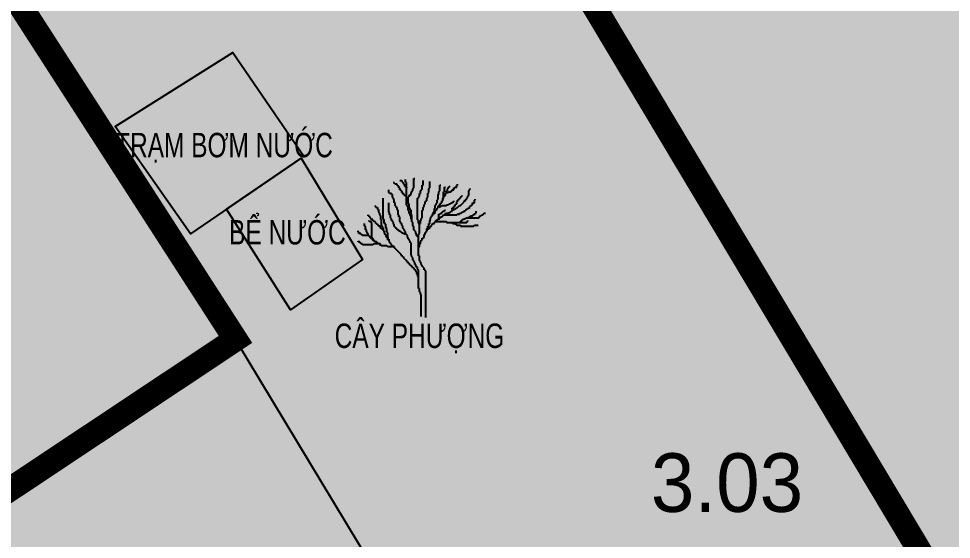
# Model space of a CAD drawing. Header units: millimetres. Extents: x 476643 to 477419, y 1110674 to 1111494.
# Drawn here: x 476995.13 to 477014.25, y 1111243.03 to 1111253.7 of the extents above; entities that cross this region are included whole.
import ezdxf

# ---------------------------------------------------------------- set-up
doc = ezdxf.new("R2010")
doc.units = ezdxf.units.MM
doc.header["$LTSCALE"] = 0.001
doc.header["$MEASUREMENT"] = 0
doc.layers.add('D-CONGTRINH', color=7, linetype='Continuous', lineweight=15)
doc.layers.add('HT_Text', color=7, linetype='Continuous', lineweight=15)
for name, color, linetype in [('H-Congtrinh', 40, 'Continuous'), ('HT_Cao do', 7, 'Continuous'), ('HT_Hang rao', 7, 'Continuous'), ('HT_nha', 6, 'Continuous'), ('HT_thuc vat', 3, 'Continuous'), ('Net manh', 252, 'Continuous'), ('QH-text', 7, 'Continuous')]:
    doc.layers.add(name, color=color, linetype=linetype)
doc.styles.add('DIM', font='VAVON.TTF')
doc.linetypes.add('FENCELINE2', pattern='A,0.25,-0.1,[132,ltypeshp.shx,S=0.1,R=0,X=-0.1,Y=0],-0.1,1', length=1.45)

# ---------------------------------------------------------------- blocks, each defined once
blk = doc.blocks.new('tree51')
for p, q in [((-1922, 9548), (-1988, 9548)), ((-1922, 9482), (-1922, 9548)), ((-1855, 9416), (-1922, 9482)), ((-1723, 9416), (-1855, 9416)), ((-1723, 9349), (-1723, 9416)), ((-1657, 9283), (-1723, 9349)), ((-1524, 9681), (-1392, 9681)), ((-1392, 9681), (-1392, 9615)), ((-1392, 9615), (-1325, 9548)), ((-1325, 9548), (-1325, 9482)), ((-1325, 9482), (-1259, 9482)), ((-1259, 9482), (-1259, 9416)), ((-1259, 9416), (-1193, 9416)), ((-1193, 9416), (-1193, 9283)), ((-1126, 9548), (-1126, 9747)), ((-1060, 9548), (-1126, 9548)), ((-1060, 7957), (-1060, 9548)), ((-530, 9814), (-464, 9814)), ((-530, 9150), (-530, 9814)), ((66, 9349), (133, 9349)), ((66, 9084), (66, 9349)), ((133, 9349), (133, 9681)), ((596, 9150), (596, 9615)), ((1325, 9349), (1392, 9349)), ((1325, 8952), (1325, 9349)), ((2518, 9349), (2584, 9349)), ((2518, 9217), (2518, 9349)), ((2584, 9349), (2584, 9416)), ((-2319, 8819), (-2319, 9018)), ((-2253, 8819), (-2319, 8819)), ((-2253, 8753), (-2253, 8819)), ((-2120, 8753), (-2253, 8753)), ((-2120, 8686), (-2120, 8753)), ((-2054, 8686), (-2120, 8686)), ((-2054, 8487), (-2054, 8686)), ((-1590, 9283), (-1657, 9283)), ((-1590, 9150), (-1590, 9283)), ((-1524, 9150), (-1590, 9150)), ((-1524, 9018), (-1524, 9150)), ((-1458, 9018), (-1524, 9018)), ((-1458, 8952), (-1458, 9018)), ((-1392, 8952), (-1458, 8952)), ((-1392, 8819), (-1392, 8952)), ((-1325, 8819), (-1392, 8819)), ((-1325, 8753), (-1325, 8819)), ((-1259, 8686), (-1325, 8753)), ((-1193, 8686), (-1259, 8686)), ((-1193, 9283), (-1126, 9283)), ((-1193, 8620), (-1193, 8686)), ((-1126, 9283), (-1126, 9217)), ((-1126, 9217), (-1060, 9217)), ((-1060, 9217), (-1060, 9150)), ((-861, 8554), (-795, 8686)), ((-795, 8686), (-729, 8686)), ((-729, 8819), (-663, 8819)), ((-729, 8686), (-729, 8819)), ((-663, 8952), (-596, 8952)), ((-663, 8819), (-663, 8952)), ((-596, 9084), (-530, 9150)), ((-596, 8952), (-596, 9084)), ((-133, 8753), (-66, 8753)), ((-133, 8554), (-133, 8753)), ((-66, 8952), (66, 9084)), ((-66, 8753), (-66, 8952)), ((464, 8753), (530, 8819)), ((464, 8487), (464, 8753)), ((530, 9084), (596, 9150)), ((530, 8819), (530, 9084)), ((1193, 8686), (1259, 8753)), ((1193, 8355), (1193, 8686)), ((1259, 8885), (1325, 8952)), ((1259, 8753), (1259, 8885)), ((1590, 8885), (1657, 8885)), ((1590, 8487), (1590, 8885)), ((1657, 9217), (1723, 9217)), ((1657, 8885), (1657, 9217)), ((1723, 8753), (1789, 8819)), ((1723, 8753), (1789, 8819)), ((1723, 8620), (1723, 8753)), ((1789, 8952), (1855, 8952)), ((1789, 8819), (1789, 8952)), ((1789, 8819), (1922, 8819)), ((1855, 9084), (1922, 9084)), ((1855, 8952), (1855, 9084)), ((1922, 9150), (2054, 9283)), ((1922, 9084), (1922, 9150)), ((1922, 8819), (1988, 8885)), ((1988, 8885), (2120, 8885)), ((2120, 8952), (2187, 8952)), ((2120, 8885), (2120, 8952)), ((2187, 8952), (2187, 9018)), ((2187, 9018), (2319, 9018)), ((2319, 9150), (2385, 9150)), ((2319, 9018), (2319, 9150)), ((2385, 9217), (2518, 9217)), ((2385, 9150), (2385, 9217)), ((3379, 8952), (3446, 9018)), ((3379, 8620), (3379, 8952)), ((3446, 9084), (3512, 9084)), ((3446, 9018), (3446, 9084)), ((-2717, 6962), (-2717, 8421)), ((-2319, 7426), (-2319, 8090)), ((-1988, 8421), (-2054, 8487)), ((-1988, 8355), (-1988, 8421)), ((-1922, 8288), (-1988, 8355)), ((-1922, 8090), (-1922, 8288)), ((-1855, 8090), (-1922, 8090)), ((-1855, 7891), (-1855, 8090)), ((-1060, 8554), (-1193, 8620)), ((-1060, 8487), (-1060, 8554)), ((-928, 8487), (-861, 8554)), ((-928, 8023), (-928, 8487)), ((-861, 8023), (-928, 8023)), ((-861, 7758), (-861, 8023)), ((-265, 8421), (-199, 8421)), ((-265, 6896), (-265, 8421)), ((-199, 8487), (-133, 8554)), ((-199, 8421), (-199, 8487)), ((199, 7957), (265, 8023)), ((265, 8156), (331, 8222)), ((265, 8023), (265, 8156)), ((331, 8222), (398, 8222)), ((398, 8421), (464, 8487)), ((398, 8222), (398, 8421)), ((1060, 8023), (1126, 8090)), ((1060, 7957), (1060, 8023)), ((1126, 8288), (1193, 8355)), ((1126, 8090), (1126, 8288)), ((1325, 8023), (1392, 8023)), ((1325, 7891), (1325, 8023)), ((1392, 8090), (1458, 8090)), ((1392, 8023), (1392, 8090)), ((1458, 8222), (1524, 8222)), ((1458, 8090), (1458, 8222)), ((1524, 8421), (1590, 8487)), ((1524, 8355), (1524, 8421)), ((1524, 8355), (1590, 8421)), ((1524, 8222), (1524, 8355)), ((1590, 8554), (1657, 8554)), ((1590, 8421), (1590, 8554)), ((1657, 8554), (1723, 8620)), ((1922, 7957), (1988, 8023)), ((1988, 8023), (2054, 8023)), ((2054, 8023), (2120, 8090)), ((2120, 8090), (2187, 8090)), ((2187, 8090), (2253, 8156)), ((2253, 8156), (2319, 8156)), ((2319, 8156), (2319, 8222)), ((2452, 8023), (2518, 8023)), ((2452, 7957), (2452, 8023)), ((2518, 8156), (2584, 8156)), ((2518, 8023), (2518, 8156)), ((2584, 8288), (2651, 8288)), ((2584, 8156), (2584, 8288)), ((2651, 8355), (2717, 8355)), ((2651, 8288), (2651, 8355)), ((2717, 8421), (2783, 8421)), ((2717, 8355), (2717, 8421)), ((2783, 8487), (2849, 8487)), ((2783, 8421), (2783, 8487)), ((2783, 7891), (3048, 8156)), ((2849, 8487), (2849, 8554)), ((2849, 8554), (2916, 8554)), ((2916, 8554), (2916, 8620)), ((3048, 8222), (3114, 8222)), ((3048, 8156), (3048, 8222)), ((3114, 8222), (3181, 8288)), ((3181, 8355), (3247, 8355)), ((3181, 8288), (3181, 8355)), ((3247, 8421), (3313, 8487)), ((3247, 8355), (3247, 8421)), ((3313, 8554), (3379, 8620)), ((3313, 8487), (3313, 8554)), ((3644, 8090), (3777, 8090)), ((3644, 7957), (3644, 8090)), ((3777, 8288), (3843, 8288)), ((3777, 8090), (3777, 8288)), ((3843, 8288), (3843, 8355)), ((-3313, 7891), (-3181, 7758)), ((-3181, 7758), (-3114, 7758)), ((-3114, 7758), (-3114, 7625)), ((-3114, 7625), (-3048, 7625)), ((-3048, 7625), (-3048, 7426)), ((-3048, 7426), (-2982, 7360)), ((-2982, 7360), (-2982, 7228)), ((-2253, 7360), (-2319, 7426)), ((-2253, 7228), (-2253, 7360)), ((-1789, 7824), (-1855, 7891)), ((-1789, 7758), (-1789, 7824)), ((-1723, 7758), (-1789, 7758)), ((-1723, 7625), (-1723, 7758)), ((-1657, 7559), (-1723, 7625)), ((-1657, 7228), (-1657, 7559)), ((-994, 7891), (-1060, 7957)), ((-994, 7824), (-994, 7891)), ((-928, 7758), (-994, 7824)), ((-928, 7625), (-928, 7758)), ((-861, 7493), (-928, 7625)), ((-795, 7692), (-861, 7758)), ((-861, 7360), (-861, 7493)), ((-795, 7294), (-861, 7360)), ((-795, 7625), (-795, 7692)), ((-729, 7559), (-795, 7625)), ((-729, 7294), (-729, 7559)), ((66, 7559), (133, 7559)), ((66, 7029), (66, 7559)), ((133, 7758), (199, 7824)), ((133, 7559), (133, 7758)), ((199, 7824), (199, 7957)), ((795, 7294), (928, 7360)), ((795, 7228), (861, 7360)), ((861, 7426), (928, 7493)), ((861, 7360), (861, 7426)), ((928, 7692), (994, 7692)), ((928, 7493), (928, 7692)), ((928, 7360), (994, 7426)), ((994, 7891), (1060, 7957)), ((994, 7692), (994, 7891)), ((994, 7493), (1060, 7559)), ((994, 7426), (994, 7493)), ((1060, 7625), (1126, 7625)), ((1060, 7559), (1060, 7625)), ((1126, 7692), (1193, 7758)), ((1126, 7625), (1126, 7692)), ((1193, 7824), (1259, 7891)), ((1193, 7758), (1193, 7824)), ((1259, 7891), (1325, 7891)), ((1259, 7758), (1325, 7824)), ((1325, 7824), (1392, 7824)), ((1325, 7294), (1392, 7360)), ((1392, 7824), (1458, 7891)), ((1392, 7360), (1458, 7360)), ((1458, 7891), (1789, 7891)), ((1458, 7426), (1524, 7426)), ((1458, 7360), (1458, 7426)), ((1524, 7426), (1524, 7493)), ((1524, 7493), (1657, 7493)), ((1657, 7559), (1723, 7559)), ((1657, 7493), (1657, 7559)), ((1657, 7228), (1789, 7360)), ((1789, 7957), (1922, 7957)), ((1789, 7891), (1789, 7957)), ((1789, 7360), (1922, 7360)), ((1922, 7360), (2054, 7426)), ((2054, 7426), (2120, 7493)), ((2120, 7493), (2187, 7493)), ((2187, 7692), (2253, 7758)), ((2187, 7625), (2187, 7692)), ((2187, 7493), (2253, 7625)), ((2253, 7758), (2319, 7758)), ((2253, 7625), (2319, 7625)), ((2319, 7824), (2385, 7824)), ((2319, 7758), (2319, 7824)), ((2319, 7625), (2452, 7692)), ((2385, 7957), (2452, 7957)), ((2385, 7824), (2385, 7957)), ((2452, 7692), (2518, 7758)), ((2518, 7758), (2584, 7758)), ((2584, 7758), (2717, 7891)), ((2717, 7891), (2783, 7891)), ((2717, 7360), (2849, 7360)), ((2717, 7294), (2717, 7360)), ((2849, 7360), (2916, 7426)), ((2916, 7426), (3048, 7493)), ((3048, 7493), (3114, 7493)), ((3114, 7559), (3181, 7559)), ((3114, 7493), (3114, 7559)), ((3181, 7559), (3313, 7692)), ((3313, 7692), (3446, 7758)), ((3446, 7824), (3512, 7824)), ((3446, 7758), (3446, 7824)), ((3512, 7824), (3512, 7891)), ((3512, 7891), (3578, 7891)), ((3578, 7891), (3644, 7957)), ((3843, 7360), (3910, 7360)), ((3843, 7294), (3843, 7360)), ((3910, 7360), (3910, 7493)), ((4440, 7360), (4572, 7360)), ((4440, 7294), (4440, 7360)), ((-3777, 7161), (-3777, 7228)), ((-3711, 7161), (-3777, 7161)), ((-3711, 7095), (-3711, 7161)), ((-3644, 7095), (-3711, 7095)), ((-3711, 6763), (-3711, 6830)), ((-3578, 6763), (-3711, 6763)), ((-3644, 7029), (-3644, 7095)), ((-3578, 6962), (-3644, 7029)), ((-3578, 6896), (-3578, 6962)), ((-3446, 6896), (-3578, 6896)), ((-3578, 6697), (-3578, 6763)), ((-3512, 6631), (-3578, 6697)), ((-3446, 6830), (-3446, 6896)), ((-3379, 6763), (-3446, 6830)), ((-3313, 6763), (-3379, 6763)), ((-3247, 6697), (-3313, 6763)), ((-3247, 6631), (-3247, 6697)), ((-2982, 7228), (-2916, 7161)), ((-2916, 7161), (-2916, 6896)), ((-2916, 6896), (-2849, 6896)), ((-2849, 6896), (-2849, 6498)), ((-2651, 6896), (-2717, 6962)), ((-2651, 6697), (-2651, 6896)), ((-2584, 6564), (-2651, 6697)), ((-2187, 7228), (-2253, 7228)), ((-2187, 7029), (-2187, 7228)), ((-2120, 6962), (-2187, 7029)), ((-2120, 6830), (-2120, 6962)), ((-2054, 6830), (-2120, 6830)), ((-2054, 6763), (-2054, 6830)), ((-1988, 6697), (-2054, 6763)), ((-1988, 6564), (-1988, 6697)), ((-1590, 7228), (-1657, 7228)), ((-1590, 7095), (-1590, 7228)), ((-1524, 7095), (-1590, 7095)), ((-1524, 6763), (-1524, 7095)), ((-1458, 6697), (-1524, 6763)), ((-1458, 6631), (-1458, 6697)), ((-795, 7228), (-795, 7294)), ((-729, 7095), (-795, 7228)), ((-663, 7228), (-729, 7294)), ((-729, 6962), (-729, 7095)), ((-663, 6896), (-729, 6962)), ((-663, 6763), (-663, 7228)), ((-663, 6763), (-663, 6896)), ((-596, 6697), (-663, 6763)), ((-596, 6498), (-596, 6697)), ((-199, 6830), (-265, 6896)), ((-199, 6697), (-199, 6830)), ((-133, 6564), (-199, 6697)), ((-66, 6830), (0, 6896)), ((-66, 6631), (-66, 6830)), ((0, 6962), (66, 7029)), ((0, 6896), (0, 6962)), ((596, 6830), (663, 6896)), ((596, 6631), (596, 6830)), ((663, 7029), (729, 7095)), ((663, 6896), (663, 7029)), ((729, 7161), (795, 7161)), ((729, 7095), (729, 7161)), ((795, 7228), (795, 7294)), ((795, 7161), (795, 7228)), ((928, 6697), (1126, 6896)), ((928, 6763), (1789, 6763)), ((928, 6631), (928, 6697)), ((1126, 6896), (1193, 6896)), ((1193, 6962), (1325, 6962)), ((1193, 6896), (1193, 6962)), ((1259, 7294), (1325, 7294)), ((1259, 6962), (1259, 7294)), ((1325, 7029), (1392, 7095)), ((1325, 6962), (1325, 7029)), ((1392, 7095), (1458, 7095)), ((1458, 7095), (1590, 7228)), ((1590, 7228), (1657, 7228)), ((1590, 7228), (2518, 7228)), ((1789, 6763), (1789, 6697)), ((1789, 6697), (3247, 6697)), ((2187, 6697), (2253, 6631)), ((2518, 7294), (2717, 7294)), ((2518, 7228), (2518, 7294)), ((2717, 6697), (2783, 6763)), ((2783, 6763), (2849, 6763)), ((2849, 6763), (2849, 6830)), ((2849, 6830), (2916, 6830)), ((2916, 6896), (2982, 6896)), ((2916, 6830), (2916, 6896)), ((2982, 6896), (3048, 6962)), ((3048, 6962), (3114, 6962)), ((3114, 6962), (3181, 7029)), ((3181, 7029), (3379, 7029)), ((3247, 6763), (3313, 6763)), ((3247, 6697), (3247, 6763)), ((3313, 7029), (4108, 7029)), ((3313, 6763), (3313, 6830)), ((3379, 7095), (3512, 7095)), ((3379, 7029), (3379, 7095)), ((3512, 7095), (3512, 7161)), ((3512, 7161), (3644, 7161)), ((3644, 7161), (3777, 7294)), ((3777, 7294), (3843, 7294)), ((4108, 7095), (4175, 7161)), ((4108, 7029), (4108, 7095)), ((4175, 7161), (4241, 7161)), ((4241, 7161), (4307, 7228)), ((4307, 7228), (4373, 7228)), ((4373, 7294), (4440, 7294)), ((4373, 7228), (4373, 7294)), ((-4506, 6034), (-4506, 6100)), ((-4440, 5968), (-4506, 6034)), ((-4042, 6432), (-4042, 6631)), ((-3976, 6432), (-4042, 6432)), ((-3976, 6167), (-3976, 6432)), ((-3910, 6167), (-3976, 6167)), ((-3910, 6034), (-3910, 6167)), ((-3843, 5968), (-3910, 6034)), ((-3512, 5570), (-3512, 6631)), ((-3181, 6631), (-3247, 6631)), ((-3048, 6498), (-3181, 6631)), ((-3048, 6432), (-3048, 6498)), ((-2916, 6432), (-3048, 6432)), ((-2916, 6299), (-2916, 6432)), ((-2849, 6299), (-2916, 6299)), ((-2849, 6498), (-2783, 6432)), ((-2849, 6233), (-2849, 6299)), ((-2783, 6233), (-2849, 6233)), ((-2783, 6432), (-2783, 6366)), ((-2783, 6366), (-2717, 6299)), ((-2717, 6167), (-2783, 6233)), ((-2717, 6299), (-2717, 6100)), ((-2717, 6100), (-2651, 6100)), ((-2651, 6100), (-2651, 5968)), ((-2518, 6564), (-2584, 6564)), ((-2518, 6366), (-2518, 6564)), ((-2452, 6233), (-2518, 6366)), ((-2452, 6034), (-2452, 6233)), ((-2385, 5968), (-2452, 6034)), ((-1922, 6564), (-1988, 6564)), ((-1922, 6432), (-1922, 6564)), ((-1789, 6299), (-1922, 6432)), ((-1789, 6233), (-1789, 6299)), ((-1723, 6233), (-1789, 6233)), ((-1723, 6167), (-1723, 6233)), ((-1657, 6167), (-1723, 6167)), ((-1590, 6100), (-1657, 6167)), ((-1458, 6034), (-1590, 6100)), ((-1392, 6631), (-1458, 6631)), ((-1392, 5968), (-1458, 6034)), ((-1392, 6498), (-1392, 6631)), ((-1325, 6432), (-1392, 6498)), ((-1325, 6299), (-1325, 6432)), ((-1193, 6167), (-1325, 6299)), ((-1193, 6100), (-1193, 6167)), ((-1126, 6034), (-1193, 6100)), ((-1126, 5901), (-1126, 6034)), ((-530, 6366), (-596, 6498)), ((-530, 6167), (-530, 6366)), ((-398, 6034), (-530, 6167)), ((-398, 5901), (-398, 6034)), ((-133, 6564), (-66, 6631)), ((-133, 5901), (-133, 6564)), ((265, 5968), (398, 6100)), ((398, 6233), (464, 6299)), ((398, 6100), (398, 6233)), ((398, 6167), (464, 6167)), ((464, 6432), (530, 6432)), ((464, 6299), (464, 6432)), ((464, 6233), (530, 6233)), ((464, 6167), (464, 6233)), ((530, 6631), (596, 6631)), ((530, 6432), (530, 6631)), ((530, 6233), (596, 6299)), ((596, 6366), (663, 6366)), ((596, 6299), (596, 6366)), ((663, 6432), (729, 6432)), ((663, 6366), (663, 6432)), ((729, 6498), (795, 6564)), ((729, 6432), (729, 6498)), ((795, 6631), (928, 6631)), ((795, 6564), (795, 6631)), ((2253, 6631), (2385, 6631)), ((2385, 6631), (2518, 6498)), ((2518, 6498), (2783, 6498)), ((2783, 6498), (2783, 6432)), ((2783, 6432), (3711, 6432)), ((3711, 6432), (3777, 6498)), ((3777, 6498), (4042, 6498)), ((-4506, 5305), (-4506, 5371)), ((-4440, 5901), (-4440, 5968)), ((-4307, 5901), (-4440, 5901)), ((-4307, 5835), (-4307, 5901)), ((-4241, 5835), (-4307, 5835)), ((-4175, 5769), (-4241, 5835)), ((-3711, 5769), (-4175, 5769)), ((-3843, 5901), (-3843, 5968)), ((-3777, 5901), (-3843, 5901)), ((-3777, 5769), (-3777, 5901)), ((-3711, 5702), (-3777, 5769)), ((-3711, 5702), (-3711, 5769)), ((-3644, 5702), (-3711, 5702)), ((-3644, 5636), (-3644, 5702)), ((-3512, 5504), (-3644, 5636)), ((-3446, 5570), (-3512, 5570)), ((-3446, 5504), (-3512, 5504)), ((-3379, 5437), (-3446, 5570)), ((-3446, 5437), (-3446, 5504)), ((-3379, 5371), (-3446, 5437)), ((-3313, 5371), (-3379, 5371)), ((-3247, 5305), (-3313, 5371)), ((-2651, 5968), (-2584, 5835)), ((-2584, 5835), (-2518, 5835)), ((-2518, 5835), (-2518, 5702)), ((-2518, 5702), (-2452, 5636)), ((-2452, 5636), (-2385, 5636)), ((-2385, 5437), (-2385, 5968)), ((-2385, 5636), (-2385, 5504)), ((-2385, 5504), (-2319, 5504)), ((-2319, 5504), (-2319, 5371)), ((-2319, 5371), (-2253, 5305)), ((-1126, 5835), (-1392, 5968)), ((-994, 5769), (-1126, 5901)), ((-994, 5636), (-994, 5769)), ((-928, 5636), (-994, 5636)), ((-928, 5504), (-928, 5636)), ((-861, 5504), (-928, 5504)), ((-861, 5437), (-861, 5504)), ((-795, 5371), (-861, 5437)), ((-795, 5238), (-795, 5371)), ((-331, 5835), (-398, 5901)), ((-331, 5769), (-331, 5835)), ((-199, 5636), (-331, 5769)), ((-199, 5835), (-133, 5901)), ((-199, 5437), (-199, 5835)), ((-199, 4310), (-199, 5636)), ((-66, 5305), (0, 5371)), ((0, 5437), (66, 5437)), ((0, 5371), (0, 5437)), ((66, 5570), (133, 5570)), ((66, 5437), (66, 5570)), ((133, 5636), (199, 5636)), ((133, 5570), (133, 5636)), ((199, 5835), (265, 5835)), ((199, 5636), (199, 5835)), ((265, 5835), (265, 5968)), ((-4373, 5305), (-4506, 5305)), ((-4373, 5238), (-4373, 5305)), ((-4307, 5238), (-4373, 5238)), ((-4307, 5172), (-4307, 5238)), ((-4175, 5172), (-4307, 5172)), ((-4175, 5106), (-4175, 5172)), ((-3446, 5106), (-4175, 5106)), ((-3379, 5172), (-3446, 5106)), ((-2916, 5172), (-3379, 5172)), ((-3181, 5305), (-3247, 5305)), ((-3048, 5172), (-3181, 5305)), ((-2916, 5172), (-3048, 5172)), ((-2916, 5039), (-2916, 5172)), ((-2916, 5106), (-2916, 5172)), ((-2849, 5106), (-2916, 5106)), ((-2849, 5039), (-2849, 5106)), ((-2452, 5039), (-2849, 5039)), ((-2385, 4973), (-2452, 5039)), ((-1922, 4973), (-2385, 4973)), ((-2253, 5305), (-2253, 5238)), ((-2253, 5238), (-2187, 5238)), ((-2187, 5238), (-2187, 5172)), ((-2187, 5172), (-2054, 5039)), ((-2054, 5039), (-1988, 5039)), ((-1988, 5039), (-1988, 4973)), ((-1988, 4973), (-1922, 4973)), ((-1922, 4973), (-1922, 4907)), ((-1922, 4907), (-1458, 4443)), ((-729, 5238), (-795, 5238)), ((-729, 4376), (-729, 5238)), ((-199, 4907), (-133, 4973)), ((-133, 5172), (-66, 5172)), ((-133, 4973), (-133, 5172)), ((-66, 5172), (-66, 5305)), ((-1458, 4443), (-1458, 4376)), ((-1458, 4376), (-1392, 4376)), ((-1392, 4376), (-1392, 4310)), ((-1392, 4310), (-1325, 4244)), ((-1325, 4244), (-1259, 4244)), ((-1259, 4244), (-1259, 4177)), ((-1259, 4177), (-1060, 3978)), ((-663, 4310), (-729, 4376)), ((-663, 4244), (-663, 4310)), ((-596, 4177), (-663, 4244)), ((-596, 4045), (-596, 4177)), ((-530, 3978), (-596, 4045)), ((-133, 4310), (-199, 4310)), ((-133, 3978), (-133, 4310)), ((-1060, 3978), (-1060, 3912)), ((-1060, 3912), (-994, 3912)), ((-994, 3912), (-994, 3846)), ((-994, 3846), (-928, 3846)), ((-928, 3846), (-861, 3780)), ((-861, 3780), (-861, 3713)), ((-861, 3713), (-795, 3713)), ((-795, 3713), (-795, 3647)), ((-795, 3647), (-729, 3647)), ((-729, 3647), (-729, 3581)), ((-729, 3581), (-663, 3581)), ((-663, 3581), (-663, 3514)), ((-663, 3514), (-596, 3514)), ((-596, 3514), (-530, 3448)), ((-530, 3912), (-530, 3978)), ((-464, 3846), (-530, 3912)), ((-530, 3448), (-530, 3382)), ((-530, 3382), (-464, 3382)), ((-464, 3713), (-464, 3846)), ((-398, 3713), (-464, 3713)), ((-464, 3382), (-464, 3315)), ((-398, 3581), (-398, 3713)), ((-331, 3514), (-398, 3581)), ((-265, 3514), (-331, 3514)), ((-265, 3382), (-265, 3514)), ((-199, 3315), (-265, 3382)), ((-66, 3912), (-133, 3978)), ((-66, 3846), (-66, 3912)), ((0, 3780), (-66, 3846)), ((0, 3713), (0, 3780)), ((66, 3647), (0, 3713)), ((66, 3581), (66, 3647)), ((199, 3448), (66, 3581)), ((199, 3315), (199, 3448)), ((-464, 3315), (-398, 3249)), ((-398, 3249), (-398, 3183)), ((-398, 3183), (-331, 3183)), ((-331, 3183), (-331, 3050)), ((-331, 3050), (-265, 3050)), ((-265, 3050), (-265, 2851)), ((-265, 2851), (-199, 2851)), ((-199, 1989), (-199, 3315)), ((265, 3315), (199, 3315)), ((265, 3249), (265, 3315)), ((331, 3249), (265, 3249)), ((331, -66), (331, 3249)), ((-133, 1989), (-199, 1989)), ((-133, 1790), (-133, 1989)), ((-66, 1724), (-133, 1790)), ((-66, 1591), (-66, 1724)), ((0, 1525), (-66, 1591)), ((0, 0), (0, 1525))]:
    blk.add_line(p, q)
blk = doc.blocks.new('fff')
for points in [[(477000.919, 1111250.844), (477000.919, 1111250.844), (477002.182, 1111248.767), (477000.706, 1111247.735), (476999.39, 1111249.797), (477000.919, 1111250.844)], [(477006.4, 1111235.82), (476999.575, 1111247.131)]]:
    blk.add_lwpolyline(points)
at = {"layer": 'HT_Hang rao', "linetype": 'FENCELINE2'}
blk.add_lwpolyline([(476992.124, 1111278.699), (476992.124, 1111278.699), (476992.124, 1111278.699), (476992.124, 1111278.699), (477030.416, 1111301.506), (477048.654, 1111271.234), (477111.294, 1111174.625), (477088.431, 1111161.209), (477069.283, 1111149.721), (476992.124, 1111278.699)], dxfattribs=at)
at = {"layer": 'HT_nha', "linetype": 'Continuous', "ltscale": 0.7}
for points in [[(476955.106, 1111217.573), (476999.575, 1111247.131), (476983.896, 1111271.424), (476980.523, 1111269.215), (476978.595, 1111269.735), (476976.71, 1111267.87), (476975.273, 1111270.229), (476971.552, 1111267.884), (476972.571, 1111266.195), (476965.547, 1111261.933), (476967.082, 1111259.445), (476960.163, 1111255.394), (476960.999, 1111254.043), (476951.132, 1111248.117), (476950.132, 1111249.745), (476946.418, 1111247.304), (476947.452, 1111245.566), (476943.904, 1111243.751), (476945.02, 1111241.915), (476941.425, 1111240.144), (476955.106, 1111217.573)], [(477000.919, 1111250.844), (476998.654, 1111249.292), (476997.107, 1111251.492), (476999.524, 1111253.009), (477000.979, 1111250.885)]]:
    blk.add_lwpolyline(points, dxfattribs=at)
at = {"layer": 'HT_thuc vat', "xscale": 0.0002879999810829759, "yscale": 0.0002880000974982977, "zscale": 0.000288}
blk.add_blockref('tree51', (477003.385, 1111247.598), dxfattribs=at)
at = {"layer": 'HT_Cao do', "color": 0}
blk.add_text('3.03', height=1.2, dxfattribs=at).set_placement((477008.092, 1111243.597))
at = {"layer": 'HT_Text', "color": 9, "style": 'DIM', "width": 0.75}
for s, p in [('TRAÏM BÔM NÖÔÙC', (476997.107, 1111250.862)), ('BEÅ NÖÔÙC', (476999.445, 1111249.075)), ('CAÂY PHÖÔÏNG', (477001.609, 1111246.955))]:
    blk.add_text(s, height=0.5, dxfattribs=at).set_placement(p)

msp = doc.modelspace()

# ---------------------------------------------------------------- hatches: boundary and pattern name
at = {"layer": 'H-Congtrinh', "linetype": 'Continuous'}
h = msp.add_hatch(color=256, dxfattribs=at)
h.dxf.hatch_style = 1
h.paths.add_polyline_path([(476983.896, 1111271.424), (476999.575, 1111247.131), (476955.106, 1111217.573), (476941.425, 1111240.144), (476945.02, 1111241.915), (476943.904, 1111243.751), (476947.452, 1111245.566), (476946.418, 1111247.304), (476950.132, 1111249.745), (476951.132, 1111248.117), (476960.999, 1111254.043), (476960.163, 1111255.394), (476967.082, 1111259.445), (476965.565, 1111261.944), (476972.571, 1111266.195), (476971.552, 1111267.884), (476975.273, 1111270.229), (476976.71, 1111267.87), (476978.595, 1111269.735), (476980.523, 1111269.215)])
at = {"layer": 'Net manh', "lineweight": 35}
h = msp.add_hatch(dxfattribs=at)
h.set_pattern_fill('AR-CONC', color=256, scale=0.5, style=0)
h.set_pattern_definition([(50, (0, 0), (3.586300913, -0.313760675), [0.375, -4.125]), (355, (0, 0), (-0.693756668, 3.760960669), [0.3, -3.3]), (100.4514, (0.299, -0.026), (2.892546909, 3.44719771), [0.31870095, -3.50571056]), (46.1842, (0, 1), (5.336205243, -0.827595072), [0.5625, -6.1875]), (96.6356, (0.4447, 0.931), (4.673313528, 4.870589355), [0.47805144, -5.258565]), (351.1842, (0, 1), (4.673309726, 4.870593005), [0.45, -4.95]), (21, (0.5, 0.75), (2.9845352606, -2.013094453), [0.375, -4.125]), (326, (0.5, 0.75), (1.21657666, 3.625750225), [0.3, -3.3]), (71.4514, (0.7487, 0.5822), (4.201113143, 1.612652484), [0.31870095, -3.50571056]), (37.5, (0, 0), (0.0607992766, 1.6644692692), [0, -3.26, 0, -3.35, 0, -3.3125]), (7.5, (0, 0), (1.3153476872, 1.9720585594), [0, -1.91, 0, -3.185, 0, -1.2625]), (327.5, (-1.115, 0), (2.6691121809, -0.1127743587), [0, -1.25, 0, -3.9, 0, -5.175]), (317.5, (-1.615, 0), (2.9159308467, 0.5005249117), [0, -1.625, 0, -2.59, 0, -3.675])])
h.paths.add_polyline_path([(476992.124, 1111278.699), (477030.416, 1111301.506), (477049.428, 1111271.681), (477053.951, 1111274.29), (477054.992, 1111272.673), (477057.771, 1111274.326), (477036.944, 1111305.551), (477036.787, 1111305.457), (477040.971, 1111298.871), (477035.033, 1111295.304), (477030.85, 1111301.89), (477036.944, 1111305.551), (477031.459, 1111313.773), (477024.262, 1111315.601), (476982.928, 1111293.811), (476991.518, 1111278.36), (476987.338, 1111273.544), (476978.054, 1111289.963), (476976.524, 1111292.385), (476968.713, 1111281.131), (476975.273, 1111270.229), (476976.71, 1111267.87), (476978.595, 1111269.735), (476980.523, 1111269.215), (476983.896, 1111271.424), (476999.575, 1111247.131), (476955.106, 1111217.573), (476941.425, 1111240.144), (476945.02, 1111241.915), (476943.904, 1111243.751), (476947.452, 1111245.566), (476946.418, 1111247.304), (476950.132, 1111249.745), (476951.132, 1111248.117), (476960.999, 1111254.043), (476960.163, 1111255.394), (476967.082, 1111259.445), (476965.565, 1111261.944), (476972.571, 1111266.195), (476971.552, 1111267.884), (476965.995, 1111277.215), (476937.411, 1111236.034, 0.042237), (476936.615, 1111234.594), (476939.331, 1111230.096), (476935.975, 1111226.581), (476935.91, 1111223.889), (476936.44, 1111219.943), (476940.289, 1111220.927), (476940.476, 1111217.466), (476946.816, 1111207.727), (476943.429, 1111205.786), (476944.76, 1111203.449), (476948.146, 1111205.519), (476954.952, 1111194.108), (476951.34, 1111191.988), (476952.896, 1111189.281), (476956.526, 1111191.457), (476959.071, 1111187.04), (476955.409, 1111184.91), (476956.757, 1111182.565), (476959.909, 1111184.44), (476963.276, 1111178.778), (476967.426, 1111176.057), (476972.193, 1111176.752), (476973.378, 1111174.796), (476966.138, 1111170.996), (476963.304, 1111171.475), (476985.034, 1111134.164), (476993.658, 1111138.634), (476996.772, 1111140.45), (476989.55, 1111152.746), (476986.706, 1111151.103), (476982.753, 1111157.946), (476985.535, 1111159.58), (476978.307, 1111171.886), (477011.573, 1111191.351), (477017.675, 1111195.159), (477016.782, 1111196.657), (477025.454, 1111202.012), (477045.991, 1111167.578), (477037.32, 1111162.222), (477042.691, 1111165.304), (477046.126, 1111167.353), (477050.222, 1111160.554), (477046.796, 1111158.49), (477044.239, 1111162.735), (477038.958, 1111159.477), (477037.32, 1111162.222), (477036.435, 1111163.706), (477031.893, 1111161.048), (477046.205, 1111137.419), (477059.433, 1111144.807), (477069.02, 1111150.161)])
h.paths.add_polyline_path([(477023.522, 1111207.287), (477013.619, 1111201.344), (477012.157, 1111203.781), (477006.064, 1111213.969), (476996.574, 1111229.839), (477008.107, 1111236.77), (477018.696, 1111219.063), (477017.046, 1111218.077)], flags=16)
h.paths.add_polyline_path([(477010.649, 1111205.48), (476975.112, 1111184.156), (476960.638, 1111208.095), (476996.183, 1111229.586), (477010.643, 1111205.49)], flags=16)
h.paths.add_polyline_path([(476994.284, 1111230.324), (476987.424, 1111226.176), (476985.722, 1111229.145), (476992.582, 1111233.293)], flags=16)
h.paths.add_polyline_path([(476992.074, 1111234.157), (476985.215, 1111229.991), (476983.457, 1111233.048), (476990.321, 1111237.184)], flags=16)
h.paths.add_polyline_path([(476981.572, 1111222.541), (476978.586, 1111220.813), (476977.747, 1111222.17, 0.295539), (476978.398, 1111224.734), (476979.786, 1111225.556)], flags=16)
h.paths.add_polyline_path([(476977.709, 1111220.277), (476974.711, 1111218.414), (476972.94, 1111221.493), (476974.32, 1111222.287, 0.295318), (476976.887, 1111221.654)], flags=16)
h.paths.add_polyline_path([(476979.256, 1111226.452), (476977.862, 1111225.626, 0.280277), (476975.422, 1111226.294), (476974.568, 1111227.656), (476977.467, 1111229.474)], flags=16)
h.paths.add_polyline_path([(476973.79, 1111223.164), (476972.419, 1111222.291), (476970.601, 1111225.131), (476973.701, 1111227.112), (476974.481, 1111225.779, 0.30333)], flags=16)
h.paths.add_polyline_path([(476968.769, 1111214.902), (476961.953, 1111210.759), (476960.159, 1111213.722), (476966.975, 1111217.865)], flags=16)
h.paths.add_polyline_path([(476966.409, 1111218.673), (476959.592, 1111214.53), (476957.736, 1111217.524), (476964.553, 1111221.666)], flags=16)
at = {"layer": 'QH-text', "lineweight": 35}
h = msp.add_hatch(dxfattribs=at)
h.set_pattern_fill('HONEY', color=3, scale=8, style=0)
h.paths.add_polyline_path([(476992.124, 1111278.699), (477030.416, 1111301.506), (477111.294, 1111174.625), (477069.283, 1111149.721)])

# ---------------------------------------------------------------- linework, layer by layer
at = {"layer": 'D-CONGTRINH', "lineweight": 35, "const_width": 0.5}
for points in [[(476992.124, 1111278.699), (477030.416, 1111301.506), (477111.294, 1111174.625), (477069.283, 1111149.721)], [(476983.896, 1111271.424), (476999.575, 1111247.131), (476955.106, 1111217.573), (476941.425, 1111240.144), (476945.02, 1111241.915), (476943.904, 1111243.751), (476947.452, 1111245.566), (476946.418, 1111247.304), (476950.132, 1111249.745), (476951.132, 1111248.117), (476960.999, 1111254.043), (476960.163, 1111255.394), (476967.082, 1111259.445), (476965.565, 1111261.944), (476972.571, 1111266.195), (476971.552, 1111267.884), (476975.273, 1111270.229), (476976.71, 1111267.87), (476978.595, 1111269.735), (476980.523, 1111269.215)]]:
    msp.add_lwpolyline(points, close=True, dxfattribs=at)

# ---------------------------------------------------------------- block references
at = {"lineweight": 35}
msp.add_blockref('fff', (0, 0), dxfattribs=at)

doc.saveas('drawing.dxf')
